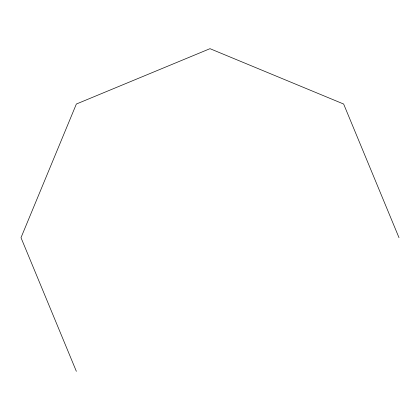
<?xml version="1.0" encoding="UTF-8"?>
<svg xmlns="http://www.w3.org/2000/svg" width="420" height="420" viewBox="0 0 420 420"><rect width="100%" height="100%" fill="white"/><g stroke="black" fill="none" stroke-linecap="round" stroke-linejoin="round"><path stroke-width="0.63" d="M399 237.678L343.644 104.034L210 48.678L76.356 104.034L21 237.678L76.356 371.322"/></g></svg>
